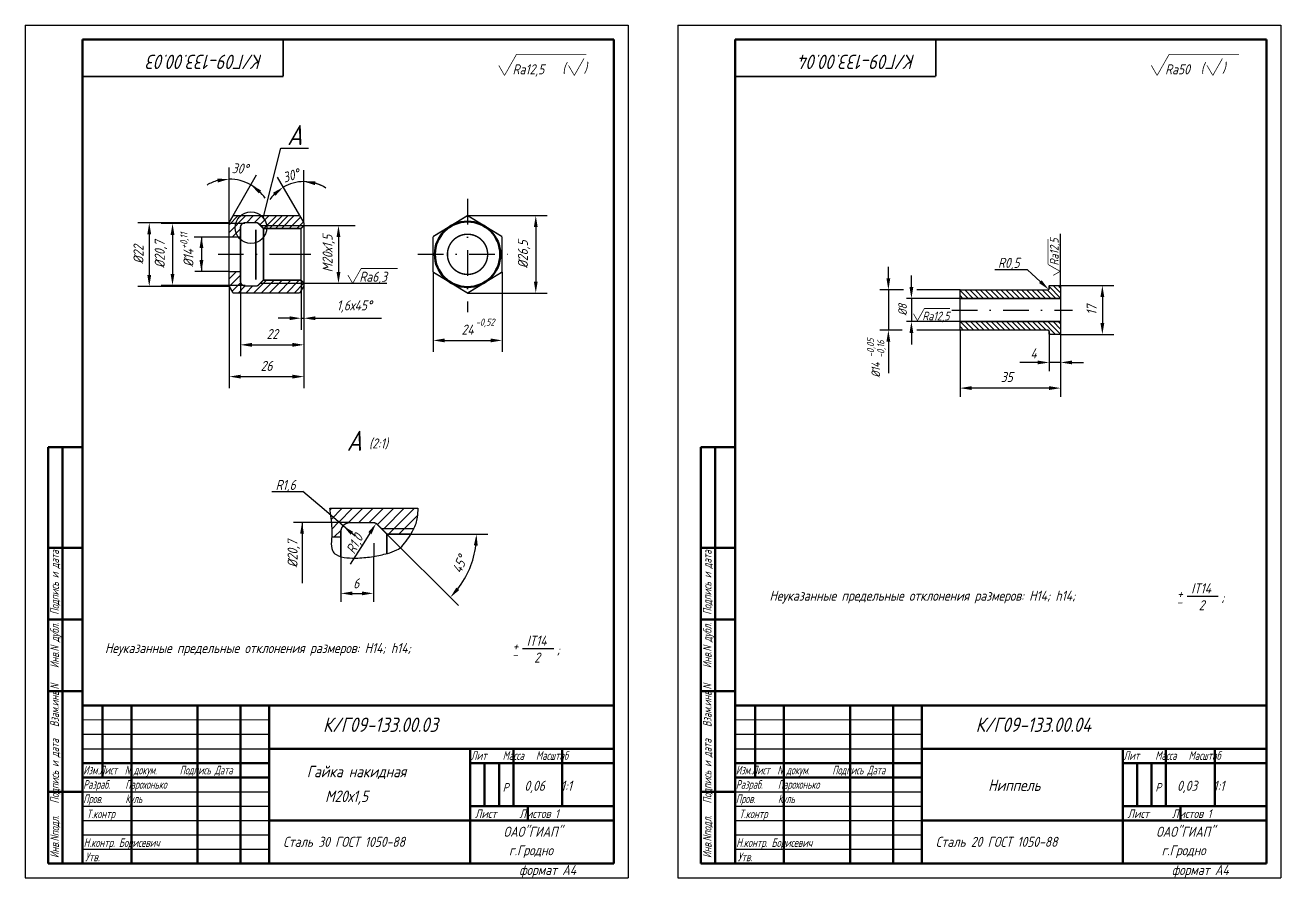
# Model space of a CAD drawing. Header units: inches. Extents: x 0 to 1942, y 0 to 841.
# Drawn here: x 1047.8 to 1485, y 7.7 to 304.7 of the extents above; entities that cross this region are included whole.
import ezdxf

# ---------------------------------------------------------------- set-up
doc = ezdxf.new("R2010")
doc.units = ezdxf.units.IN
doc.header["$LTSCALE"] = 0.7
doc.header["$MEASUREMENT"] = 0
doc.linetypes.add('DASHDOT', pattern=[25.4, 12.7, -6.35, 0, -6.35])
doc.styles.add('ROMANC', font='romanc', dxfattribs={"width": 0.8, "oblique": 15, "height": 3.5})
doc.styles.get("Standard").update_dxf_attribs({"font": 'romand.shx', "width": 0.8, "oblique": 15, "height": 3.5})
doc.dimstyles.get("Standard").update_dxf_attribs({"dimtxt": 3.5, "dimasz": 4, "dimexe": 4, "dimexo": 0, "dimgap": 2, "dimtad": 1, "dimdec": 0, "dimdsep": 46, "dimtxsty": 'Standard', "dimcen": 0.09, "dimadec": 0, "dimazin": 0, "dimtfac": 1, "dimtdec": 0, "dimtmove": 0, "dimatfit": 3, "dimfxl": 0.18, "dimtolj": 1, "dimtzin": 0, "dimlwd": 25, "dimlwe": 25, "dimarcsym": 0})

# ---------------------------------------------------------------- blocks, each defined once
blk = doc.blocks.new('*D128')
at = {"color": 0, "lineweight": 25, "transparency": 16777216}
for p, q in [((1173.73, 127.43), (1198.64, 102.53)), ((1182.09, 127.43), (1208.95, 127.43))]:
    blk.add_line(p, q, dxfattribs=at)
blk.add_arc((1173.73, 127.43), 31.22, 322.3469, 352.6531, dxfattribs=at)
for points in [[(1204.03, 123.49), (1205.36, 123.4), (1204.95, 127.43)], [(1198.95, 107.93), (1197.95, 108.81), (1195.81, 105.36)]]:
    blk.add_solid(points, dxfattribs=at)
at = {"layer": 'DEFPOINTS', "color": 0, "lineweight": 25, "transparency": 16777216}
for p in [(1170.32, 130.85), (1173.73, 127.43), (1173.73, 127.43), (1182.09, 127.43), (1200.77, 111.83)]:
    blk.add_point(p, dxfattribs=at)
at = {"color": 0, "lineweight": 25, "transparency": 16777216, "insert": (1199.11, 116.92), "char_height": 3.5, "attachment_point": 5, "rotation": 67.5}
blk.add_mtext('\\A1;45°', dxfattribs=at)
blk = doc.blocks.new('*D129')
at = {"color": 0, "lineweight": 25, "transparency": 16777216}
for p, q in [((1122.78, 218.86), (1122.78, 189.34)), ((1144.85, 214.76), (1144.85, 189.34)), ((1126.78, 193.34), (1140.85, 193.34))]:
    blk.add_line(p, q, dxfattribs=at)
for points in [[(1126.78, 194.01), (1126.78, 192.67), (1122.78, 193.34)], [(1140.85, 194.01), (1140.85, 192.67), (1144.85, 193.34)]]:
    blk.add_solid(points, dxfattribs=at)
at = {"layer": 'DEFPOINTS', "color": 0, "lineweight": 25, "transparency": 16777216}
for p in [(1122.78, 218.86), (1144.85, 214.76), (1144.85, 193.34)]:
    blk.add_point(p, dxfattribs=at)
at = {"color": 0, "lineweight": 25, "transparency": 16777216, "insert": (1133.82, 197.09), "char_height": 3.5, "attachment_point": 5}
blk.add_mtext('\\A1;22', dxfattribs=at)
blk = doc.blocks.new('*D130')
at = {"color": 0, "lineweight": 25, "transparency": 16777216}
for p, q in [((1118.87, 213.71), (1118.87, 178.27)), ((1144.85, 213.86), (1144.85, 178.27)), ((1122.87, 182.27), (1140.85, 182.27))]:
    blk.add_line(p, q, dxfattribs=at)
for points in [[(1122.87, 182.94), (1122.87, 181.6), (1118.87, 182.27)], [(1140.85, 182.94), (1140.85, 181.6), (1144.85, 182.27)]]:
    blk.add_solid(points, dxfattribs=at)
at = {"layer": 'DEFPOINTS', "color": 0, "lineweight": 25, "transparency": 16777216}
for p in [(1118.87, 213.71), (1144.85, 213.86), (1144.85, 182.27)]:
    blk.add_point(p, dxfattribs=at)
at = {"color": 0, "lineweight": 25, "transparency": 16777216, "insert": (1131.86, 186.02), "char_height": 3.5, "attachment_point": 5}
blk.add_mtext('\\A1;26', dxfattribs=at)
blk = doc.blocks.new('*D131')
at = {"color": 0, "lineweight": 25, "transparency": 16777216}
for p, q in [((1118.78, 235.86), (1087.01, 235.86)), ((1091.01, 231.86), (1091.01, 217.71)), ((1118.87, 213.71), (1087.01, 213.71))]:
    blk.add_line(p, q, dxfattribs=at)
for points in [[(1090.34, 231.86), (1091.68, 231.86), (1091.01, 235.86)], [(1090.34, 217.71), (1091.68, 217.71), (1091.01, 213.71)]]:
    blk.add_solid(points, dxfattribs=at)
at = {"layer": 'DEFPOINTS', "color": 0, "lineweight": 25, "transparency": 16777216}
for p in [(1118.78, 235.86), (1091.01, 213.71), (1118.87, 213.71)]:
    blk.add_point(p, dxfattribs=at)
at = {"color": 0, "lineweight": 25, "transparency": 16777216, "insert": (1087.26, 224.79), "char_height": 3.5, "attachment_point": 5, "rotation": 90}
blk.add_mtext('\\A1;%%C22', dxfattribs=at)
blk = doc.blocks.new('*D144')
at = {"color": 0, "lineweight": 25, "transparency": 16777216}
for p, q in [((1407.54, 213.97), (1426.85, 213.97)), ((1422.85, 209.97), (1422.85, 200.97)), ((1408.31, 196.97), (1426.85, 196.97))]:
    blk.add_line(p, q, dxfattribs=at)
for points in [[(1422.18, 209.97), (1423.52, 209.97), (1422.85, 213.97)], [(1422.18, 200.97), (1423.52, 200.97), (1422.85, 196.97)]]:
    blk.add_solid(points, dxfattribs=at)
at = {"layer": 'DEFPOINTS', "color": 0, "lineweight": 25, "transparency": 16777216}
for p in [(1407.54, 213.97), (1408.31, 196.97), (1422.85, 196.97)]:
    blk.add_point(p, dxfattribs=at)
at = {"color": 0, "lineweight": 25, "transparency": 16777216, "insert": (1419.1, 205.47), "char_height": 3.5, "attachment_point": 5, "rotation": 90}
blk.add_mtext('\\A1;17', dxfattribs=at)

msp = doc.modelspace()

# ---------------------------------------------------------------- linework, layer by layer
for p, q in [((1047.79, 304.69), (1047.79, 7.69)), ((1047.79, 304.69), (1257.79, 304.69)), ((1257.79, 304.69), (1257.79, 7.69)), ((1275, 304.69), (1275, 7.69)), ((1275, 304.69), (1485, 304.69)), ((1485, 304.69), (1485, 7.69)), ((1130.72, 237.44), (1136.83, 261.84)), ((1136.83, 261.84), (1146.43, 261.84)), ((1129.78, 234.86), (1132.69, 234.86)), ((1129.78, 234.86), (1140.76, 234.86)), ((1130.78, 233.86), (1140.76, 233.86)), ((1140.76, 234.86), (1144.85, 234.86)), ((1408.31, 213.97), (1408.31, 231.95)), ((1396.8, 219.46), (1385.39, 219.46)), ((1129.78, 214.86), (1132.69, 214.86)), ((1129.78, 214.86), (1138.35, 214.86)), ((1129.78, 214.86), (1140.76, 214.86)), ((1130.78, 215.86), (1140.76, 215.86)), ((1140.76, 214.86), (1144.42, 214.86)), ((1404.31, 213.97), (1404.31, 212.97)), ((1404.31, 197.97), (1404.31, 196.97)), ((1133.71, 142.23), (1144.5, 142.23)), ((1171.73, 129.43), (1183.21, 129.43)), ((1171.73, 129.43), (1183.21, 129.43)), ((1173.73, 127.43), (1182.09, 127.43)), ((1047.79, 7.69), (1257.79, 7.69)), ((1275, 7.69), (1485, 7.69))]:
    msp.add_line(p, q)
at = {"lineweight": 50}
for p, q in [((1067.79, 299.69), (1067.79, 12.69)), ((1067.79, 299.69), (1252.79, 299.69)), ((1252.79, 299.69), (1252.79, 12.69)), ((1295, 299.69), (1295, 12.69)), ((1295, 299.69), (1480, 299.69)), ((1480, 299.69), (1480, 12.69)), ((1055.79, 157.69), (1055.79, 12.69)), ((1055.79, 157.69), (1067.79, 157.69)), ((1060.79, 157.69), (1060.79, 12.69)), ((1283, 157.69), (1283, 12.69)), ((1283, 157.69), (1295, 157.69)), ((1288, 157.69), (1288, 12.69)), ((1055.79, 122.69), (1067.79, 122.69)), ((1283, 122.69), (1295, 122.69)), ((1055.79, 97.69), (1067.79, 97.69)), ((1283, 97.69), (1295, 97.69)), ((1055.79, 72.69), (1067.79, 72.69)), ((1283, 72.69), (1295, 72.69)), ((1067.79, 67.69), (1252.79, 67.69)), ((1074.79, 67.69), (1074.79, 42.69)), ((1084.79, 67.69), (1084.79, 12.69)), ((1107.79, 67.69), (1107.79, 12.69)), ((1122.79, 67.69), (1122.79, 12.69)), ((1132.79, 67.69), (1132.79, 12.69)), ((1295, 67.69), (1480, 67.69)), ((1302, 67.69), (1302, 42.69)), ((1312, 67.69), (1312, 12.69)), ((1335, 67.69), (1335, 12.69)), ((1350, 67.69), (1350, 12.69)), ((1360, 67.69), (1360, 12.69)), ((1202.79, 52.69), (1202.79, 12.69)), ((1217.79, 52.69), (1217.79, 32.69)), ((1234.79, 52.69), (1234.79, 32.69)), ((1430, 52.69), (1430, 12.69)), ((1445, 52.69), (1445, 32.69)), ((1462, 52.69), (1462, 32.69)), ((1067.79, 47.69), (1132.79, 47.69)), ((1202.79, 47.69), (1252.79, 47.69)), ((1207.79, 47.69), (1207.79, 32.69)), ((1212.79, 47.69), (1212.79, 32.69)), ((1295, 47.69), (1360, 47.69)), ((1430, 47.69), (1480, 47.69)), ((1435, 47.69), (1435, 32.69)), ((1440, 47.69), (1440, 32.69)), ((1067.79, 42.69), (1132.79, 42.69)), ((1295, 42.69), (1360, 42.69)), ((1055.79, 37.69), (1067.79, 37.69)), ((1283, 37.69), (1295, 37.69)), ((1202.79, 32.69), (1252.79, 32.69)), ((1222.79, 32.69), (1222.79, 27.69)), ((1430, 32.69), (1480, 32.69)), ((1450, 32.69), (1450, 27.69)), ((1055.79, 12.69), (1252.79, 12.69)), ((1283, 12.69), (1480, 12.69))]:
    msp.add_line(p, q, dxfattribs=at)
at = {"lineweight": 25}
for p, q in [((1118.78, 235.86), (1118.78, 255.07)), ((1144.85, 235.86), (1144.85, 254.19)), ((1120.22, 238.36), (1128.39, 252.5)), ((1143.41, 238.36), (1135.69, 251.73)), ((1201.83, 238.36), (1229.59, 238.36)), ((1124.33, 235.61), (1095.11, 235.61)), ((1099.16, 231.86), (1099.16, 217.86)), ((1144.85, 234.86), (1162.76, 234.86)), ((1225.59, 234.36), (1225.59, 215.36)), ((1118.78, 230.86), (1106.68, 230.86)), ((1109.19, 230.86), (1109.19, 218.86)), ((1156.89, 230.86), (1156.89, 218.76)), ((1118.78, 218.86), (1106.93, 218.86)), ((1189.83, 218.68), (1189.83, 190.88)), ((1213.83, 218.68), (1213.83, 190.88)), ((1143.85, 215.86), (1143.85, 198.6)), ((1144.85, 214.76), (1173.7, 214.76)), ((1124.36, 214.06), (1095.11, 214.06)), ((1144.85, 213.86), (1144.85, 198.6)), ((1201.83, 211.36), (1229.59, 211.36)), ((1139.85, 202.6), (1135.85, 202.6)), ((1143.85, 202.6), (1144.85, 202.6)), ((1148.85, 202.6), (1171.92, 202.6)), ((1193.83, 194.88), (1209.83, 194.88)), ((1452.35, 105.77), (1463.18, 105.77)), ((1221, 87.53), (1231.83, 87.53)), ((1067.79, 57.69), (1132.79, 57.69)), ((1295, 57.69), (1360, 57.69)), ((1067.79, 52.69), (1132.79, 52.69)), ((1295, 52.69), (1360, 52.69)), ((1067.79, 37.69), (1132.79, 37.69)), ((1295, 37.69), (1360, 37.69)), ((1067.79, 32.69), (1132.79, 32.69)), ((1295, 32.69), (1360, 32.69)), ((1067.79, 27.69), (1132.79, 27.69)), ((1295, 27.69), (1360, 27.69)), ((1067.79, 22.69), (1132.79, 22.69)), ((1295, 22.69), (1360, 22.69)), ((1067.79, 17.69), (1132.79, 17.69)), ((1295, 17.69), (1360, 17.69))]:
    msp.add_line(p, q, dxfattribs=at)
at = {"linetype": 'DASHDOT'}
for p, q in [((1201.83, 244.16), (1201.83, 204.7)), ((1114.99, 224.86), (1140.76, 224.86)), ((1140.76, 224.86), (1147.32, 224.86)), ((1184.55, 224.86), (1216.69, 224.86)), ((1370.43, 205.47), (1412.47, 205.47))]:
    msp.add_line(p, q, dxfattribs=at)
at = {"color": 0}
for p, q in [((1118.78, 235.17), (1121.97, 238.36)), ((1118.78, 232.48), (1124.67, 238.36)), ((1124.86, 235.86), (1127.36, 238.36)), ((1127.55, 235.86), (1130.05, 238.36)), ((1129.51, 235.13), (1132.75, 238.36)), ((1130.94, 233.86), (1135.44, 238.36)), ((1132.93, 233.86), (1137.43, 238.36)), ((1134.92, 233.86), (1139.42, 238.36)), ((1137.01, 233.86), (1141.51, 238.36)), ((1139.71, 233.86), (1143.7, 237.86)), ((1142.4, 233.86), (1144.69, 236.15)), ((1119.86, 230.86), (1122.78, 233.78)), ((1118.78, 216.31), (1121.33, 218.86)), ((1118.87, 213.71), (1122.78, 217.62)), ((1119.86, 212), (1122.85, 215)), ((1127.3, 211.36), (1131.8, 215.86)), ((1130, 211.36), (1134.5, 215.86)), ((1132.8, 211.36), (1137.3, 215.86)), ((1135.84, 211.36), (1140.34, 215.86)), ((1138.76, 211.36), (1143.26, 215.86)), ((1141.45, 211.36), (1144.85, 214.76)), ((1121.91, 211.36), (1124.41, 213.86)), ((1124.61, 211.36), (1127.11, 213.86)), ((1376.12, 209.47), (1373.31, 212.27)), ((1374.32, 209.47), (1373.31, 210.48)), ((1377.92, 209.47), (1374.92, 212.47)), ((1379.71, 209.47), (1376.71, 212.47)), ((1381.51, 209.47), (1378.51, 212.47)), ((1383.3, 209.47), (1380.3, 212.47)), ((1385.1, 209.47), (1382.1, 212.47)), ((1386.9, 209.47), (1383.9, 212.47)), ((1388.69, 209.47), (1385.69, 212.47)), ((1390.49, 209.47), (1387.49, 212.47)), ((1392.28, 209.47), (1389.28, 212.47)), ((1394.08, 209.47), (1391.08, 212.47)), ((1395.88, 209.47), (1392.88, 212.47)), ((1397.67, 209.47), (1394.67, 212.47)), ((1399.47, 209.47), (1396.47, 212.47)), ((1401.26, 209.47), (1398.26, 212.47)), ((1403.06, 209.47), (1400.06, 212.47)), ((1404.86, 209.47), (1401.86, 212.47)), ((1406.65, 209.47), (1403.65, 212.47)), ((1408.31, 209.6), (1404.31, 213.6)), ((1408.31, 211.4), (1405.75, 213.97)), ((1408.31, 213.19), (1407.54, 213.97)), ((1376.34, 198.47), (1373.34, 201.47)), ((1378.14, 198.47), (1375.14, 201.47)), ((1379.94, 198.47), (1376.94, 201.47)), ((1381.73, 198.47), (1378.73, 201.47)), ((1383.53, 198.47), (1380.53, 201.47)), ((1385.32, 198.47), (1382.32, 201.47)), ((1387.12, 198.47), (1384.12, 201.47)), ((1388.92, 198.47), (1385.92, 201.47)), ((1390.71, 198.47), (1387.71, 201.47)), ((1392.51, 198.47), (1389.51, 201.47)), ((1394.3, 198.47), (1391.3, 201.47)), ((1396.1, 198.47), (1393.1, 201.47)), ((1397.9, 198.47), (1394.9, 201.47)), ((1399.69, 198.47), (1396.69, 201.47)), ((1401.49, 198.47), (1398.49, 201.47)), ((1403.28, 198.47), (1400.28, 201.47)), ((1406.58, 196.97), (1402.08, 201.47)), ((1408.31, 197.03), (1403.88, 201.47)), ((1408.31, 198.83), (1405.67, 201.47)), ((1408.31, 200.62), (1407.47, 201.47)), ((1374.55, 198.47), (1373.31, 199.7)), ((1404.78, 196.97), (1404.31, 197.44)), ((1153.91, 135.72), (1154.62, 136.43)), ((1154.32, 132.54), (1158.21, 136.43)), ((1156.98, 131.61), (1161.81, 136.43)), ((1160.4, 131.43), (1165.4, 136.43)), ((1163.99, 131.43), (1168.99, 136.43)), ((1167.58, 131.43), (1172.58, 136.43)), ((1170.45, 130.72), (1176.17, 136.43)), ((1172.77, 129.43), (1179.77, 136.43)), ((1174.36, 127.43), (1183.36, 136.43)), ((1154.56, 129.19), (1156.81, 131.43)), ((1177.95, 127.43), (1184.49, 133.97)), ((1155.4, 126.43), (1157.79, 128.83))]:
    msp.add_line(p, q, dxfattribs=at)
at = {"color": 0, "linetype": 'ByBlock'}
for p, q in [((1144.85, 234.86), (1157, 234.86)), ((1118.78, 230.86), (1107.68, 230.86)), ((1118.78, 218.86), (1107.68, 218.86)), ((1189.83, 218.68), (1189.83, 194.62)), ((1213.83, 218.68), (1213.83, 194.62)), ((1348.35, 216.47), (1348.35, 220.47)), ((1398.31, 218.06), (1396.8, 219.46)), ((1144.85, 214.86), (1144.85, 201.12)), ((1356.37, 213.47), (1356.37, 217.47)), ((1401.25, 215.34), (1398.31, 218.06)), ((1353.67, 212.47), (1345.35, 212.47)), ((1348.35, 212.47), (1348.35, 198.47)), ((1373.31, 212.47), (1358.2, 212.47)), ((1408.31, 213.97), (1422.26, 213.97)), ((1373.31, 209.47), (1354.66, 209.47)), ((1356.37, 209.47), (1356.37, 201.47)), ((1373.34, 201.47), (1354.66, 201.47)), ((1353.16, 198.47), (1345.35, 198.47)), ((1356.37, 197.47), (1356.37, 193.47)), ((1373.31, 198.47), (1358.2, 198.47)), ((1373.31, 198.47), (1373.31, 175.27)), ((1404.31, 196.97), (1404.31, 184.2)), ((1408.31, 196.97), (1422.26, 196.97)), ((1408.31, 196.97), (1408.31, 184.2)), ((1408.31, 196.97), (1408.31, 175.27)), ((1348.35, 194.47), (1348.35, 190.47)), ((1348.35, 190.47), (1348.35, 183.44)), ((1396.31, 187.2), (1394.08, 187.2)), ((1400.31, 187.2), (1396.31, 187.2)), ((1408.31, 187.2), (1404.31, 187.2)), ((1412.31, 187.2), (1416.31, 187.2)), ((1404.31, 178.27), (1377.31, 178.27)), ((1151.87, 135.95), (1144.5, 142.23)), ((1162.73, 126.71), (1151.87, 135.95)), ((1160.93, 131.43), (1141.22, 131.43)), ((1144.22, 131.43), (1144.22, 111.6)), ((1144.22, 131.43), (1144.22, 119.6)), ((1161.54, 127.72), (1160.93, 128.23)), ((1167.83, 127.75), (1165.68, 124.37)), ((1165.68, 124.37), (1161, 117.01)), ((1157.73, 119.6), (1157.73, 103.78)), ((1169.05, 119.63), (1169.05, 103.78)), ((1144.22, 111.6), (1144.22, 110.38)), ((1161.73, 106.78), (1165.05, 106.78))]:
    msp.add_line(p, q, dxfattribs=at)
at = {"lineweight": 15}
for p, q in [((1067.79, 62.69), (1132.79, 62.69)), ((1295, 62.69), (1360, 62.69))]:
    msp.add_line(p, q, dxfattribs=at)
at = {"color": 1, "lineweight": 50}
for p, q in [((1132.79, 52.69), (1252.79, 52.69)), ((1360, 52.69), (1480, 52.69)), ((1132.79, 27.69), (1252.79, 27.69)), ((1360, 27.69), (1480, 27.69))]:
    msp.add_line(p, q, dxfattribs=at)
for points, const_width in [([(1137.65, 286.81), (1137.65, 299.81)], 0.5), ([(1364.86, 286.81), (1364.86, 299.81)], 0.5), ([(1214.71, 287.16), (1218.87, 294.5)], 0.25), ([(1218.87, 294.5), (1243.24, 294.5)], 0.3), ([(1239.01, 287.16), (1242.35, 293.05)], 0.25), ([(1441.92, 287.16), (1446.09, 294.5)], 0.25), ([(1446.09, 294.5), (1470.45, 294.5)], 0.3), ([(1461.3, 287.16), (1464.64, 293.05)], 0.25), ([(1212.68, 290.66), (1214.71, 287.16)], 0.25), ([(1236.97, 290.66), (1239.01, 287.16)], 0.25), ([(1439.89, 290.66), (1441.92, 287.16)], 0.25), ([(1459.27, 290.66), (1461.3, 287.16)], 0.25), ([(1067.65, 286.81), (1137.65, 286.81)], 0.5), ([(1294.86, 286.81), (1364.86, 286.81)], 0.5), ([(1118.78, 235.86), (1120.22, 238.36)], 0.5), ([(1118.78, 235.86), (1118.78, 224.86)], 0.5), ([(1120.22, 238.36), (1140.76, 238.36)], 0.5), ([(1124.38, 235.86), (1128.37, 235.86)], 0.5), ([(1140.76, 238.36), (1143.41, 238.36)], 0.5), ([(1144.85, 235.86), (1143.41, 238.36)], 0.5), ([(1144.85, 235.86), (1144.85, 224.86)], 0.5), ([(1189.83, 231.05), (1201.83, 238.36)], 0.5), ([(1201.83, 238.36), (1213.83, 231.05)], 0.5), ([(1122.78, 234.26), (1122.78, 215.46)], 0.5), ([(1122.78, 233.36), (1122.78, 216.36)], 0.5), ([(1128.11, 233.49), (1128.11, 216.03)], 0.5), ([(1129.07, 235.57), (1130.78, 233.86)], 0.5), ([(1130.78, 233.86), (1143.85, 233.86)], 0.5), ([(1130.78, 233.86), (1130.78, 215.66)], 0.5), ([(1140.76, 233.86), (1143.85, 233.86)], 0.5), ([(1144.85, 234.86), (1143.85, 233.86)], 0.5), ([(1143.85, 233.86), (1143.85, 215.86)], 0.5), ([(1118.78, 230.86), (1122.78, 230.86)], 0.5), ([(1189.83, 231.05), (1189.83, 218.68)], 0.5), ([(1213.83, 231.05), (1213.83, 218.68)], 0.5), ([(1403.91, 221.34), (1403.91, 230.21)], 0.3), ([(1118.78, 224.86), (1118.78, 213.86)], 0.5), ([(1144.85, 224.86), (1144.85, 213.86)], 0.5), ([(1118.78, 218.86), (1122.78, 218.86)], 0.5), ([(1161.85, 214.76), (1164.78, 219.92)], 0.25), ([(1164.78, 219.92), (1177.55, 219.92)], 0.3), ([(1189.83, 218.68), (1201.83, 211.36)], 0.5), ([(1213.83, 218.68), (1201.83, 211.36)], 0.5), ([(1408.16, 218.93), (1403.91, 221.34)], 0.25), ([(1405.75, 217.53), (1408.16, 218.93)], 0.25), ([(1129.07, 214.16), (1130.78, 215.86)], 0.5), ([(1130.78, 215.86), (1143.85, 215.86)], 0.5), ([(1140.76, 215.86), (1143.85, 215.86)], 0.5), ([(1144.85, 214.86), (1143.85, 215.86)], 0.5), ([(1160.17, 217.63), (1161.84, 214.76)], 0.25), ([(1118.78, 213.86), (1120.22, 211.36)], 0.5), ([(1120.22, 211.36), (1140.76, 211.36)], 0.5), ([(1124.38, 213.86), (1128.37, 213.86)], 0.5), ([(1140.76, 211.36), (1143.41, 211.36)], 0.5), ([(1144.85, 213.86), (1143.41, 211.36)], 0.5), ([(1373.31, 212.47), (1373.31, 198.47)], 0.5), ([(1373.31, 212.47), (1403.81, 212.47)], 0.5), ([(1404.31, 213.97), (1408.31, 213.97)], 0.5), ([(1404.31, 213.97), (1404.31, 212.97)], 0.5), ([(1408.31, 213.97), (1408.31, 196.97)], 0.5), ([(1358.48, 201.77), (1360.89, 206.02)], 0.25), ([(1360.89, 206.02), (1369.76, 206.02)], 0.3), ([(1373.31, 209.47), (1408.31, 209.47)], 0.5), ([(1357.08, 204.18), (1358.48, 201.77)], 0.25), ([(1373.31, 201.47), (1408.31, 201.47)], 0.5), ([(1373.31, 198.47), (1403.81, 198.47)], 0.5), ([(1404.31, 197.97), (1404.31, 196.97)], 0.5), ([(1404.31, 196.97), (1408.31, 196.97)], 0.5), ([(1153.79, 136.43), (1184.59, 136.43)], 0.5), ([(1160.93, 131.43), (1168.91, 131.43)], 0.5), ([(1157.73, 128.23), (1157.73, 119.6)], 0.5), ([(1170.32, 130.85), (1173.73, 127.43)], 0.5), ([(1173.73, 127.43), (1182.09, 127.43)], 0.5), ([(1173.73, 127.43), (1173.73, 120.64)], 0.5), ([(1154.53, 126.43), (1157.73, 126.43)], 0.5), ([(1157.73, 126.43), (1157.73, 119.6)], 0.5), ([(1169.27, 124.37), (1169.27, 119.67)], 0.5)]:
    msp.add_lwpolyline(points, dxfattribs=dict(const_width=const_width))
at = {"const_width": 0.5}
for points in [[(1124.38, 235.86, 0.414214), (1122.78, 234.26, 0.414214)], [(1129.07, 235.57, 0.198912), (1128.37, 235.86, 0.198912)], [(1194.83, 224.86, -1), (1208.83, 224.86, -1)], [(1194.83, 224.86, 1), (1208.83, 224.86, 1)], [(1122.78, 215.46, 0.414214), (1124.38, 213.86, 0.414214)], [(1128.37, 213.86, 0.198912), (1129.07, 214.16, 0.198912)], [(1403.81, 212.47, 0.414214), (1404.31, 212.97, 0.414214)], [(1404.31, 197.97, 0.414214), (1403.81, 198.47, 0.414214)], [(1160.93, 131.43, 0.414214), (1157.73, 128.23, 0.414214)], [(1170.32, 130.85, 0.198912), (1168.91, 131.43, 0.198912)]]:
    msp.add_lwpolyline(points, format="xyb", dxfattribs=at)
msp.add_lwpolyline([(1153.79, 136.43, -0.002335), (1153.92, 135.63, -0.012135), (1154.38, 132.04, -0.047304), (1154.43, 124.88, 0.1054), (1154.83, 121.66, 0.19608), (1156.05, 120.27, 0.090842), (1159.79, 119.18, 0.037429), (1163.66, 119.08, 0.026758), (1169.05, 119.63, 0.028786), (1173.95, 120.7, 0.042114), (1177.17, 121.89, 0.112733), (1179.4, 123.63, 0.047811), (1183.04, 129.11, 0.088406), (1184.4, 133.28, 0.039853), (1184.59, 136.43)], format="xyb")
msp.add_circle((1126.4, 234.12), 5.5)
at = {"lineweight": 50}
msp.add_circle((1201.83, 224.86), 11.39, dxfattribs=at)
at = {"lineweight": 25}
for centre, radius, start, end in [((1118.78, 235.86), 15.21, 105.1104, 120.2207), ((1118.78, 235.86), 15.21, 60, 90), ((1144.85, 235.86), 14.33, 90, 120), ((1144.85, 235.86), 14.33, 57.5759, 90), ((1144.85, 235.86), 14.33, 58.8355, 73.951), ((1118.78, 235.86), 15.21, 34.0854, 60), ((1118.78, 235.86), 15.21, 37.3291, 44.8896), ((1144.85, 235.86), 14.33, 136.049, 145.7932)]:
    msp.add_arc(centre, radius, start, end, dxfattribs=at)
for points in [[(1114.73, 251.21), (1114.9, 249.89), (1118.78, 251.07)], [(1148.72, 248.97), (1148.9, 250.29), (1144.85, 250.19)], [(1129.15, 246.07), (1129.96, 247.13), (1126.39, 249.04)], [(1134.13, 246.33), (1134.95, 245.28), (1137.69, 248.27)], [(1224.92, 234.36), (1226.25, 234.36), (1225.59, 238.36)], [(1098.44, 231.61), (1099.77, 231.61), (1099.11, 235.61)], [(1156.22, 230.86), (1157.56, 230.86), (1156.89, 234.86)], [(1108.52, 227.03), (1109.86, 227.03), (1109.19, 231.03)], [(1108.52, 222.84), (1109.86, 222.84), (1109.19, 218.84)], [(1156.22, 218.76), (1157.56, 218.76), (1156.89, 214.76)], [(1098.44, 218.06), (1099.77, 218.06), (1099.11, 214.06)], [(1224.92, 215.36), (1226.25, 215.36), (1225.59, 211.36)], [(1139.85, 203.27), (1139.85, 201.94), (1143.85, 202.6)], [(1148.85, 203.27), (1148.85, 201.94), (1144.85, 202.6)], [(1193.83, 195.55), (1193.83, 194.21), (1189.83, 194.88)], [(1209.83, 195.55), (1209.83, 194.21), (1213.83, 194.88)]]:
    msp.add_solid(points, dxfattribs=at)
at = {"color": 0, "linetype": 'ByBlock'}
for points in [[(1347.68, 216.47), (1349.01, 216.47), (1348.35, 212.47)], [(1400.79, 214.86), (1401.7, 215.83), (1404.18, 212.63)], [(1355.71, 213.47), (1357.04, 213.47), (1356.37, 209.47)], [(1355.71, 197.47), (1357.04, 197.47), (1356.37, 201.47)], [(1347.68, 194.47), (1349.01, 194.47), (1348.35, 198.47)], [(1400.31, 187.87), (1400.31, 186.54), (1404.31, 187.2)], [(1412.31, 187.87), (1412.31, 186.54), (1408.31, 187.2)], [(1377.31, 178.94), (1377.31, 177.61), (1373.31, 178.27)], [(1404.31, 178.94), (1404.31, 177.61), (1408.31, 178.27)], [(1143.55, 127.55), (1144.88, 127.55), (1144.22, 131.55)], [(1161.11, 127.21), (1161.98, 128.22), (1158.5, 130.31)], [(1168.39, 127.39), (1167.27, 128.11), (1169.98, 131.12)], [(1161.73, 107.44), (1161.73, 106.11), (1157.73, 106.78)], [(1165.05, 107.44), (1165.05, 106.11), (1169.05, 106.78)]]:
    msp.add_solid(points, dxfattribs=at)
at = {"layer": 'DEFPOINTS', "color": 0, "linetype": 'ByBlock'}
for p in [(1120.22, 238.36), (1120.22, 238.36), (1143.41, 238.36), (1118.78, 235.86), (1118.78, 235.86), (1118.78, 235.86), (1118.78, 235.86), (1118.78, 235.86), (1118.78, 231.86), (1124.38, 235.86), (1144.85, 235.86), (1144.85, 235.86), (1144.85, 234.86), (1118.78, 224.86), (1118.78, 224.86), (1144.85, 224.86), (1189.83, 218.68), (1213.83, 218.68), (1110.68, 217.86), (1118.78, 217.86), (1143.85, 215.86), (1144.85, 215.86), (1144.85, 214.86), (1118.78, 213.86), (1122.78, 212.43), (1124.38, 213.86), (1373.31, 212.47), (1403.81, 212.97), (1404.18, 212.63), (1410.76, 213.97), (1118.78, 208.43), (1144.85, 208.43), (1144.85, 208.43), (1373.31, 209.47), (1356.37, 201.47), (1373.34, 201.47), (1213.83, 197.62), (1348.35, 198.47), (1373.31, 198.47), (1373.31, 198.47), (1404.31, 196.97), (1408.31, 196.97), (1408.31, 196.97), (1410.76, 196.97), (1419.26, 196.97), (1144.85, 195.56), (1118.78, 186.93), (1404.31, 187.2), (1373.31, 178.27), (1160.93, 131.43), (1158.5, 130.31), (1160.93, 128.23), (1168.91, 129.43), (1169.98, 131.12), (1144.22, 119.6), (1157.73, 119.6), (1157.73, 119.6), (1169.05, 119.63), (1163.32, 109.43), (1163.32, 109.43), (1169.05, 106.78)]:
    msp.add_point(p, dxfattribs=at)

# ---------------------------------------------------------------- texts
at = {"style": 'ROMANC', "oblique": 15, "width": 0.8}
for s, p in [('(', (1234.82, 287.99)), (')', (1242.32, 288.13)), ('(', (1457.11, 287.99)), (')', (1464.61, 288.13))]:
    msp.add_text(s, height=3.5, dxfattribs=at).set_placement(p)
at = {"lineweight": 35, "char_height": 5, "width": 116.2188, "attachment_point": 1, "rotation": 180}
for s, insert in [('К/Г09-133.00.03 ', (1130.52, 289.39)), ('К/Г09-133.00.04 ', (1357.74, 289.39))]:
    msp.add_mtext(s, dxfattribs=dict(at, insert=insert))
at = {"lineweight": 25, "attachment_point": 1}
for s, insert, char_height, width in [('Ra12,5', (1217.5, 291.04), 3.5, 29.1251), ('Ra50', (1444.71, 291.04), 3.5, 29.1251), ('R0,5', (1386.51, 223.64), 3.5, 34.7971), ('Ra6,3', (1164.16, 218.79), 3.5, 29.1251), ('-0,52', (1204.72, 202.49), 2.5, 14.2705), ('Ra12,5', (1360.17, 204.88), 3, 25.3892), ('4', (1397.81, 192.15), 3.5, 7.8941), ('35', (1387.48, 183.89), 3.5, 8.9871), ('(2:1)', (1167.52, 160.74), 3.5, 42.5298), ('R1,6', (1135.01, 146.3), 3.5, 34.7971), ('6', (1162.02, 112.03), 3.5, 13.6843), ('IT14', (1453.79, 110.29), 3.5, 19.7907), (' Неуказанные предельные отклонения размеров: H14; h14; ', (1305.09, 107.7), 3.5, 158.004), ('+', (1448.85, 108.47), 3.5, 4.3989), (';', (1464.23, 107.14), 3.5, 9.0235), ('-', (1448.62, 105.54), 3.5, 6.6548), ('2', (1456.41, 104.42), 3.5, 17.1446), ('IT14', (1222.45, 92.06), 3.5, 19.7907), (' Неуказанные предельные отклонения размеров: H14; h14; ', (1073.74, 89.47), 3.5, 158.004), ('+', (1217.5, 90.24), 3.5, 4.3989), (';', (1232.89, 88.9), 3.5, 9.0235), ('-', (1217.27, 87.31), 3.5, 6.6548), ('2', (1225.06, 86.18), 3.5, 17.1446), ('{\\W0.7;Лит    Масса   Масштаб}', (1202.99, 51.8), 3, 48.3624), ('{\\W0.7;Лит    Масса   Масштаб}', (1430.2, 51.8), 3, 48.3624), ('{\\W0.6; Изм.Лист  N докум.      Подпись Дата\\P Разраб.    Парохонько\\P Пров.      Куль}', (1066.71, 46.74), 3, 75.9719), ('{\\W0.6; Изм.Лист  N докум.      Подпись Дата\\P Разраб.    Парохонько\\P Пров.      Куль}', (1293.93, 46.74), 3, 75.9719), ('Р', (1214.07, 40.72), 3, 4.7355), ('0,06   1:1', (1221.64, 41.52), 3.5, 30.5998), ('Р', (1441.28, 40.72), 3, 4.7355), ('0,03   1:1', (1448.85, 41.52), 3.5, 30.5998), ('{\\W0.7;Т.контр}', (1069.22, 31.48), 3, 65.7648), ('Лист     Листов 1', (1204.4, 31.56), 3, 49.4707), ('{\\W0.7;Т.контр}', (1296.44, 31.48), 3, 65.7648), ('Лист     Листов 1', (1431.61, 31.56), 3, 49.4707), ('Сталь 30 ГОСТ 1050-88', (1137.64, 22), 3.5, 67.3789), ('Сталь 20 ГОСТ 1050-88', (1364.86, 22), 3.5, 67.3789), ('{\\W0.7; Н.контр. Борисевич}', (1066.78, 21.47), 3, 40.546), ('г.Гродно', (1216.29, 19.07), 3.5, 35.0627), ('{\\W0.7; Н.контр. Борисевич}', (1293.99, 21.47), 3, 40.546), ('г.Гродно', (1443.5, 19.07), 3.5, 35.0627), ('{\\W0.7;Утв.     }', (1068.71, 16.48), 3, 39.2217), ('{\\W0.7;Утв.     }', (1295.92, 16.48), 3, 39.2217), ('формат А4', (1219.81, 12.2), 3.5, 32.7454), ('формат А4', (1447.03, 12.2), 3.5, 32.7454)]:
    msp.add_mtext(s, dxfattribs=dict(at, insert=insert, char_height=char_height, width=width))
at = {"lineweight": 35, "attachment_point": 1}
for s, insert, char_height, width in [('А', (1139.02, 269.88), 7, 25.8231), ('А', (1159.77, 163.41), 7, 25.8231), ('К/Г09-133.00.03', (1151.52, 63.53), 5, 116.2188), ('К/Г09-133.00.04', (1378.74, 63.53), 5, 116.2188), ('ОАО"ГИАП"', (1214.37, 25.51), 3.5, 36.171), ('ОАО"ГИАП"', (1441.59, 25.51), 3.5, 36.171)]:
    msp.add_mtext(s, dxfattribs=dict(at, insert=insert, char_height=char_height, width=width))
at = {"lineweight": 25, "char_height": 3.5, "attachment_point": 5}
for s, insert, rotation in [('\\A1;30°', (1122.61, 254.75), 356.8759), ('\\A1;30°', (1140.34, 252.3), 16.9602), ('\\A1;М20х1,5', (1153.49, 225.14), 90), ('\\A1;%%C20,7', (1095.07, 224.86), 90), ('%%C14', (1104.67, 223.57), 90)]:
    msp.add_mtext(s, dxfattribs=dict(at, insert=insert, rotation=rotation))
at = {"lineweight": 25, "attachment_point": 1}
for s, insert, char_height, width, rotation in [('+0,11', (1101.8, 226.77), 2.5, 14.2705, 90), ('Ra12,5', (1404.61, 220.96), 3, 25.3892, 90), ('%%C8', (1351.79, 203.48), 3, 25.3892, 90), ('-0,05', (1340.87, 189.06), 2.5, 14.2705, 90), ('-0,16', (1344.44, 188.78), 2.5, 14.2705, 90), ('%%C14', (1342.46, 181.9), 3, 25.3892, 90), ('R1,0', (1159.37, 121.8), 3.5, 15.6747, 62.6434), ('%%C20,7', (1139.15, 115.76), 3.5, 50.5136, 90), ('{\\W0.7; Инв.Nподл.   Подпись и дата   Взам.инв.N    Инв.N дубл.  Подпись и дата}', (1056.55, 13.21), 3, 144.2887, 90), ('{\\W0.7; Инв.Nподл.   Подпись и дата   Взам.инв.N    Инв.N дубл.  Подпись и дата}', (1283.77, 13.21), 3, 144.2887, 90)]:
    msp.add_mtext(s, dxfattribs=dict(at, insert=insert, char_height=char_height, width=width, rotation=rotation))
at = {"insert": (1221.5, 224.86), "char_height": 3.5, "attachment_point": 5, "rotation": 90}
msp.add_mtext('\\A1;%%C26,5', dxfattribs=at)
at = {"lineweight": 25, "char_height": 3.5, "attachment_point": 5}
for s, insert in [('\\A1;1,6х45%%D', (1162.39, 206.69)), ('\\A1;24', (1201.83, 198.63))]:
    msp.add_mtext(s, dxfattribs=dict(at, insert=insert))
at = {"lineweight": 30, "char_height": 4, "width": 61.9449, "attachment_point": 1}
for s, insert in [('Гайка накидная', (1145.88, 46.74)), ('Ниппель', (1383.1, 41.97)), (' М20х1,5', (1150.12, 38.12))]:
    msp.add_mtext(s, dxfattribs=dict(at, insert=insert))

# ---------------------------------------------------------------- dimensions: what is measured, and where the dimension line sits
at = {"lineweight": 25}
dim = msp.add_linear_dim(base=(1091.01, 213.71), p1=(1118.78, 235.86), p2=(1118.87, 213.71), angle=90, text='%%C22', dimstyle='Standard', dxfattribs=at)
dim.commit()
dim.dimension.update_dxf_attribs({"geometry": '*D131', "text_midpoint": (1087.26, 224.79)})
for base, p1, p2, picture, middle in [((1144.85, 193.34), (1122.78, 218.86), (1144.85, 214.76), '*D129', (1133.82, 197.09)), ((1144.85, 182.27), (1118.87, 213.71), (1144.85, 213.86), '*D130', (1131.86, 186.02))]:
    dim = msp.add_linear_dim(base=base, p1=p1, p2=p2, dimstyle='Standard', dxfattribs=at)
    dim.commit()
    dim.dimension.update_dxf_attribs({"geometry": picture, "text_midpoint": middle})
dim = msp.add_linear_dim(base=(1422.85, 196.97), p1=(1407.54, 213.97), p2=(1408.31, 196.97), angle=90, dimstyle='Standard', dxfattribs=at)
dim.commit()
dim.dimension.update_dxf_attribs({"geometry": '*D144', "text_midpoint": (1419.1, 205.47)})
dim = msp.add_angular_dim_2l(base=(1200.77, 111.83), line1=((1173.73, 127.43), (1182.09, 127.43)), line2=((1170.32, 130.85), (1173.73, 127.43)), dimstyle='Standard', dxfattribs=at)
dim.commit()
dim.dimension.update_dxf_attribs({"geometry": '*D128', "text_midpoint": (1199.11, 116.92)})

doc.saveas('drawing.dxf')
